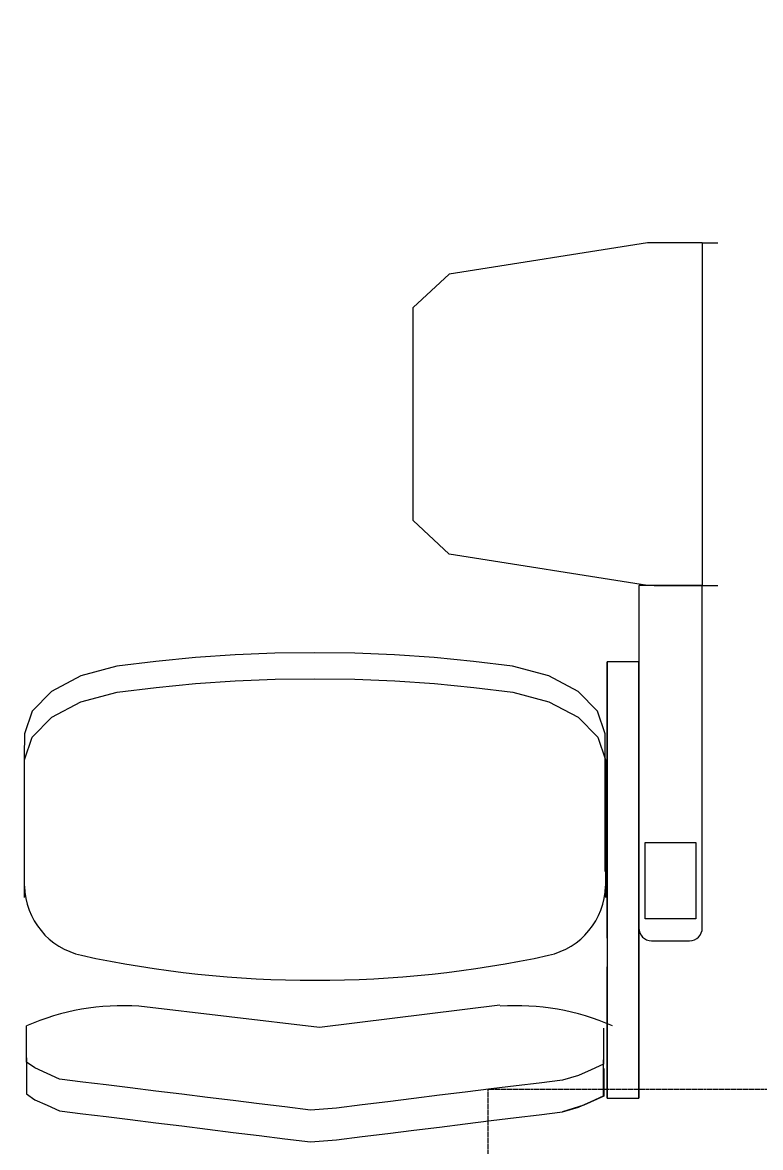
# Model space of a CAD drawing. Header units: millimetres. Extents: x 1210 to 64966, y 534 to 90439.
# Drawn here: x 10458 to 11610, y 47336 to 49091 of the extents above; entities that cross this region are included whole.
import ezdxf

# ---------------------------------------------------------------- set-up
doc = ezdxf.new("R2010")
doc.units = ezdxf.units.MM
doc.linetypes.add('TRATTEGGIATA2', pattern=[0.375, 0.25, -0.125])
doc.layers.add('ARREDI', color=8, linetype='Continuous')
doc.layers.add('RETINI', color=8, linetype='Continuous')

msp = doc.modelspace()

# ---------------------------------------------------------------- hatches: boundary and pattern name
at = {"layer": 'RETINI'}
h = msp.add_hatch(dxfattribs=at)
h.set_pattern_fill('ANSI31', color=256, scale=990, angle=270, style=0)
h.set_pattern_definition([(315, (-385059.34, 422084.75), (87.504464, 87.504464), [])])
h.paths.add_polyline_path([(19624, 32169, 1), (19624, 31670.1, 1)])
h.paths.add_polyline_path([(28336, 31670.1, 1), (28336, 32169, 1)])
h.paths.add_polyline_path([(18881.5, 15334.9), (18881.5, 13948.9), (20267.5, 13948.9), (20267.5, 15334.9)])
h.paths.add_polyline_path([(63481, 41322.4), (63481, 40431.4), (64372, 40431.4), (64372, 41322.4)])
h.paths.add_polyline_path([(63481, 32313.4), (63481, 31422.4), (64372, 31422.4), (64372, 32313.4)])
h.paths.add_polyline_path([(63481, 23700.4), (63481, 22809.4), (64372, 22809.4), (64372, 23700.4)])
h.paths.add_polyline_path([(63481, 15057.6), (63481, 14978.5), (63481, 14166.6), (64372, 14166.6), (64372, 15057.6)])
h.paths.add_polyline_path([(54967, 15057.6), (54967, 14166.6), (55858, 14166.6), (55858, 15057.6)])
h.paths.add_polyline_path([(42661.3, 15057.6), (42661.3, 14562.6), (42898.9, 14562.6), (42898.9, 14820), (45067, 14820), (45067, 15057.6)])
h.paths.add_polyline_path([(42661.3, 14562.6), (42661.3, 14067.6), (45067, 14067.6), (45067, 14166.6), (45067, 14562.6)])
h.paths.add_polyline_path([(45067, 15057.6), (45067, 14166.6), (45958, 14166.6), (45958, 15057.6)])
h.paths.add_polyline_path([(45958, 15097.3), (45958, 15057.6), (45958, 14166.6), (45958, 13513.3), (46453, 13513.3), (46453, 15097.3)])
h.paths.add_polyline_path([(30811, 2316.4), (30811, 534.4), (31405, 534.4), (31405, 2316.4)])
h.paths.add_polyline_path([(35315.5, 17156.5), (35315.5, 14948.8), (36454, 14948.8), (36454, 15186.4), (35553.1, 15186.4), (35553.1, 16879.3), (37206.4, 16879.3), (37206.4, 15186.4), (37444, 15186.4), (37444, 17156.5)])
h.paths.add_polyline_path([(36454, 15186.4), (36454, 14097.4), (37543, 14097.4), (37543, 15186.4)])
h.paths.add_polyline_path([(37543, 15107.1), (37543, 14820), (38215.7, 14820), (38215.7, 14562.6), (38453.3, 14562.6), (38453.3, 15107.1)])
h.paths.add_polyline_path([(37543, 14562.6), (37543, 14097.4), (37543, 14067.6), (38453.3, 14067.6), (38453.3, 14562.6)])
h.paths.add_polyline_path([(37048, 14097.4), (37048, 11325.4), (37543, 11325.4), (37543, 14097.4)])
h.paths.add_polyline_path([(36553, 14097.4), (36553, 11325.4), (36790.6, 11325.4), (36790.6, 14097.4)])
h.paths.add_polyline_path([(36553, 11325.4), (36553, 10731.4), (38335, 10731.4), (38335, 11325.4)])
h.paths.add_polyline_path([(36553, 6820.9), (36553, 6226.9), (38335, 6226.9), (38335, 6820.9)])
h.paths.add_polyline_path([(36454, 2316.4), (36454, 1227.4), (37543, 1227.4), (37543, 2316.4)])
h.paths.add_polyline_path([(36454, 1227.4), (36454, 534.4), (37147, 534.4), (37147, 1227.4)])
h.paths.add_polyline_path([(37543, 2316.4), (37543, 1722.4), (38335, 1722.4), (38335, 2316.4)])
h.paths.add_polyline_path([(36553, 23700.4), (36553, 22809.4), (37444, 22809.4), (37444, 23700.4)], flags=17)
h.paths.add_polyline_path([(35315.5, 25581.4), (35315.5, 20878.9), (37444, 20878.9), (37444, 22809.4), (37206.4, 22809.4), (37206.4, 21116.5), (35553.1, 21116.5), (35553.1, 23700.4), (35553.1, 25343.8), (37206.4, 25343.8), (37206.4, 23700.4), (37444, 23700.4), (37444, 25581.4)])
h.paths.add_polyline_path([(10417, 41421.4), (10417, 40431.4), (11407, 40431.4), (11407, 41421.4)])
h.paths.add_polyline_path([(10714, 41627.7), (10714, 41421.4), (11110, 41421.4), (11110, 41627.7)])
h.paths.add_polyline_path([(16802.5, 41422), (16802.5, 40431.4), (17000.5, 40431.4), (19030, 40431.4), (19030, 40703), (17764, 40703), (17764, 40626.6), (17000.5, 40626.6), (17000.5, 41260.2), (17764, 41260.2), (17764, 41183.8), (19030, 41183.8), (19030, 41422)])
h.paths.add_polyline_path([(13783, 41183.8), (13783, 40703), (14624.5, 40703), (14624.5, 41183.8)], flags=16)
h.paths.add_polyline_path([(2744.5, 40703), (2744.5, 40465.4), (4724.5, 40465.4), (4724.5, 40431.4), (4922.5, 40431.4), (4922.5, 41421.4), (2744.5, 41421.4), (2744.5, 41183.8), (3961.1, 41183.8), (3961.1, 41260.2), (4724.5, 41260.2), (4724.5, 40626.6), (3961.1, 40626.6), (3961.1, 40703)])
h.paths.add_polyline_path([(6902.5, 41422), (6902.5, 40431.4), (7100.5, 40431.4), (8140, 40431.4), (8140, 41422)])
h.paths.add_polyline_path([(7100.5, 41183.8), (7942, 41183.8), (7942, 40703), (7100.5, 40703)], flags=16)
h.paths.add_polyline_path([(7100.5, 41183.8), (7100.5, 40703), (7942, 40703), (7942, 41183.8)], flags=0)
h.paths.add_polyline_path([(13585, 41422), (13585, 40431.4), (13783, 40431.4), (14822.5, 40431.4), (14822.5, 41422)])
h.paths.add_polyline_path([(13783, 40703), (13783, 41183.8), (14624.5, 41183.8), (14624.5, 40703)], flags=0)
h.paths.add_polyline_path([(20168.5, 41421.4), (20168.5, 41248.2), (20555.8, 41248.2), (20555.8, 41421.4), (20506.3, 41421.4), (20506.3, 41392.9), (20481.6, 41392.9), (20481.6, 41421.4), (20432.1, 41421.4), (20432.1, 41392.9), (20407.3, 41392.9), (20407.3, 41421.4)])
h.paths.add_polyline_path([(20407.3, 43756.7), (20407.3, 43728.1), (20357.8, 43728.1), (20357.8, 41421.4), (20407.3, 41421.4), (20407.3, 41392.9), (20432.1, 41392.9), (20432.1, 41421.4), (20481.6, 41421.4), (20481.6, 41392.9), (20506.3, 41392.9), (20506.3, 41421.4), (20555.8, 41421.4), (20555.8, 43728.1), (20506.3, 43728.1), (20506.3, 43756.7), (20481.6, 43756.7), (20481.6, 43728.1), (20432.1, 43728.1), (20432.1, 43756.7)])
h.paths.add_polyline_path([(20432.1, 46208.1), (20432.1, 46236.6), (20407.3, 46236.6), (20407.3, 46208.1), (20357.8, 46208.1), (20357.8, 43901.4), (20407.3, 43901.4), (20407.3, 43872.8), (20432.1, 43872.8), (20432.1, 43901.4), (20481.6, 43901.4), (20481.6, 43872.8), (20506.3, 43872.8), (20506.3, 43901.4), (20555.8, 43901.4), (20555.8, 46208.1), (20506.3, 46208.1), (20506.3, 46236.6), (20481.6, 46236.6), (20481.6, 46208.1)])
h.paths.add_polyline_path([(20432.1, 43901.4), (20432.1, 43872.8), (20407.3, 43872.8), (20407.3, 43901.4), (20357.8, 43901.4), (20357.8, 43728.1), (20407.3, 43728.1), (20407.3, 43756.7), (20432.1, 43756.7), (20432.1, 43728.1), (20481.6, 43728.1), (20481.6, 43756.7), (20506.3, 43756.7), (20506.3, 43728.1), (20555.8, 43728.1), (20555.8, 43901.4), (20506.3, 43901.4), (20506.3, 43872.8), (20481.6, 43872.8), (20481.6, 43901.4)])
h.paths.add_polyline_path([(20357.8, 46381.3), (20357.8, 46208.1), (20407.3, 46208.1), (20407.3, 46236.6), (20432.1, 46236.6), (20432.1, 46208.1), (20481.6, 46208.1), (20481.6, 46236.6), (20506.3, 46236.6), (20506.3, 46208.1), (20555.8, 46208.1), (20555.8, 46381.3)])
h.paths.add_polyline_path([(20357.8, 46604.1), (20357.8, 46430.8), (20555.8, 46430.8), (20555.8, 46604.1)])
h.paths.add_polyline_path([(20357.8, 49192.9), (20357.8, 49019.7), (20555.8, 49019.7), (20555.8, 49192.9)])
h.paths.add_polyline_path([(19129, 41421.4), (19129, 40431.4), (20119, 40431.4), (20119, 41421.4)])
h.paths.add_polyline_path([(22304.1, 57162.4), (22304.1, 56658.3), (23426.8, 56658.3), (23426.8, 56816.7), (22462.5, 56816.7), (22462.5, 57162.4)])
h.paths.add_polyline_path([(20357.8, 57162.4), (20357.8, 49242.4), (24260.9, 49242.4), (24260.9, 49539.4), (23664.4, 49539.4), (23664.4, 51356.3), (23426.8, 51356.3), (23426.8, 49539.4), (20654.8, 49539.4), (20654.8, 51667.7), (20654.8, 53311.3), (20753.8, 53311.3), (20753.8, 53548.9), (20654.8, 53548.9), (20654.8, 57063.4), (20654.8, 57162.4)])
h.paths.add_polyline_path([(22495, 58053.4), (22495, 57162.4), (23386, 57162.4), (23386, 58053.4)])
h.paths.add_polyline_path([(23386, 58152.4), (23386, 58053.4), (23386, 57648.4), (23559.5, 57648.4), (23559.5, 57162.4), (24054.5, 57162.4), (24054.5, 58152.4)])
h.paths.add_polyline_path([(23426.8, 57162.4), (23426.8, 57112.9), (23426.8, 56816.7), (23426.8, 56658.3), (23426.8, 52754.9), (23664.4, 52754.9), (23664.4, 55709.6), (24054.5, 55709.6), (24054.5, 57162.4)])
h.paths.add_polyline_path([(22139.8, 53548.9), (22139.8, 53311.3), (23426.8, 53311.3), (23426.8, 53548.9)], flags=17)
h.paths.add_polyline_path([(12397, 58053.4), (12397, 57162.4), (13288, 57162.4), (13288, 58053.4)])
h.paths.add_polyline_path([(13288, 57400), (13288, 57162.4), (22495, 57162.4), (22495, 57400)])
h.paths.add_polyline_path([(13288, 58152.4), (13288, 58053.4), (13288, 57648.4), (22495, 57648.4), (22495, 58053.4), (22495, 58152.4)])
h.paths.add_polyline_path([(2596, 58152.4), (2596, 58053.4), (2596, 57648.4), (12397, 57648.4), (12397, 58053.4), (12397, 58152.4)])
h.paths.add_polyline_path([(1705, 57162.4), (1507, 57162.4), (1507, 55295.4), (2695, 55295.4), (2695, 57162.4), (12397, 57162.4), (12397, 57400), (2596, 57400), (2596, 57162.4), (2457.4, 57162.4), (2457.4, 55542.9), (2002, 55542.9), (2002, 57162.4)])
h.paths.add_polyline_path([(33493.9, 41708.5), (33493.9, 41421.4), (34087.9, 41421.4), (34087.9, 41708.5)], flags=17)
h.paths.add_polyline_path([(27742, 41708.5), (27742, 41421.4), (28092.4, 41421.4), (28092.4, 41627.7), (28488.4, 41627.7), (28488.4, 41421.4), (28831, 41421.4), (33493.9, 41421.4), (33493.9, 41708.5)], flags=17)
h.paths.add_polyline_path([(27841, 41421.4), (27841, 40431.4), (28831, 40431.4), (28831, 41421.4)], flags=17)
h.paths.add_polyline_path([(37910, 57063.4), (37910, 56063.5), (37206.4, 56063.5), (37206.4, 55092.9), (34375, 55092.9), (34375, 54855.3), (37444, 54855.3), (37444, 55825.9), (37493.5, 55825.9), (38147.6, 55825.9), (38147.6, 57063.4)])
h.paths.add_polyline_path([(36553, 50331.4), (36553, 49440.4), (37444, 49440.4), (37444, 50331.4)])
h.paths.add_polyline_path([(36553, 52736.7), (36553, 50331.4), (36681.7, 50331.4), (36681.7, 52736.7)], flags=17)
h.paths.add_polyline_path([(36040.9, 52974.3), (36040.9, 52736.7), (37206.4, 52736.7), (37206.4, 50331.4), (37444, 50331.4), (37444, 52974.3)])
h.paths.add_polyline_path([(36553, 46472.6), (36553, 44318), (36682.1, 44318.3), (36683.5, 46615.2)])
h.paths.add_polyline_path([(37315.3, 47306.1), (37315.3, 44318), (37493.5, 44318), (37493.5, 47501)])
h.paths.add_polyline_path([(37206.4, 47187.1), (37206.4, 44318), (37315.3, 44318), (37315.3, 47306.1)])
h.paths.add_polyline_path([(36553, 49440.4), (36553, 46472.6), (37444, 47446.9), (37444, 49440.4), (37206.4, 49440.4), (37206.4, 47480.5), (36681.7, 46906.7), (36681.7, 49440.4)])
h.paths.add_polyline_path([(36553, 44318), (36553, 41322.4), (36681.7, 41322.4), (36681.7, 43128.7), (36681.7, 43762.3), (36681.7, 44120), (37206.4, 44120), (37206.4, 43844.6), (37315.3, 43844.6), (37315.3, 44318), (37206.4, 44318)])
h.paths.add_polyline_path([(37315.3, 44318), (37315.3, 43844.6), (37343.5, 43844.6), (37343.5, 43046.4), (37206.4, 43046.4), (37206.4, 41322.4), (37444, 41322.4), (37444, 44318)])
h.paths.add_polyline_path([(36553, 41322.4), (36553, 41316.1), (36553, 40431.4), (36559.4, 40431.4), (37444, 40431.4), (37444, 41322.4)])
h.paths.add_polyline_path([(37206.4, 36562.4), (37206.4, 32313.4), (37315.3, 32313.4), (37315.3, 36562.4)], flags=16)
h.paths.add_polyline_path([(35553.1, 38194), (35553.1, 40431.4), (35266, 40431.4), (35266, 37956.4), (35424.4, 37956.4), (35424.4, 34194.4), (35315.5, 34194.4), (35315.5, 29343.4), (37444, 29343.4), (37444, 31422.4), (37206.4, 31422.4), (37206.4, 29581), (35553.1, 29581), (35553.1, 33956.8), (35662, 33956.8), (35662, 38194)])
h.paths.add_polyline_path([(36553, 32313.4), (36553, 31422.4), (37444, 31422.4), (37444, 32313.4)], flags=17)
h.paths.add_polyline_path([(37206.4, 40431.4), (37206.4, 37360.5), (37343.5, 37360.5), (37343.5, 36562.4), (37315.3, 36562.4), (37315.3, 32313.4), (37444, 32313.4), (37444, 40431.4)], flags=16)
h.paths.add_polyline_path([(28092.4, 53804.1), (28092.4, 53311.3), (30424.9, 53311.3), (30424.9, 53053.7), (30662.5, 53053.7), (30662.5, 53311.3), (34087.9, 53311.3), (34087.9, 53548.9), (30761.5, 53548.9), (30761.5, 53804.1), (30523.9, 53804.1), (30523.9, 53548.9), (28330, 53548.9), (28330, 53804.1)], flags=17)
h.paths.add_polyline_path([(30523.9, 57112.9), (30523.9, 55190.1), (30761.5, 55190.1), (30761.5, 57112.9)], flags=17)
h.paths.add_polyline_path([(27668, 57112.9), (27668, 55680.6), (28092.4, 55680.6), (28092.4, 55190.1), (28330, 55190.1), (28330, 56857.1), (28092.4, 56857.1), (28092.4, 57112.9)], flags=17)
h.paths.add_polyline_path([(28120.2, 57112.9), (28092.4, 57112.9), (28092.4, 56857.1), (28488.4, 56857.1), (28488.4, 57112.9)], flags=17)
h.paths.add_polyline_path([(27668, 58399.9), (27668, 58201.9), (33484, 58201.9), (38405, 58201.9), (38405, 58399.9)])
h.paths.add_polyline_path([(33484, 58152.4), (33484, 58053.4), (33484, 57657.4), (37910, 57657.4), (37910, 57063.4), (38147.6, 57063.4), (38197.1, 57063.4), (38405, 57063.4), (38405, 58152.4)])
h.paths.add_polyline_path([(33484, 57400), (33484, 57162.4), (34087.9, 57162.4), (34087.9, 57112.9), (34087.9, 55825.9), (34087.9, 49539.4), (30662.5, 49539.4), (30662.5, 51667.7), (30424.9, 51667.7), (30424.9, 49539.4), (28330, 49539.4), (28092.4, 49539.4), (27428.9, 49539.4), (27428.9, 49242.4), (34087.9, 49242.4), (34087.9, 40431.4), (36553, 40431.4), (36553, 40718.5), (34375, 40718.5), (34375, 52742.5), (34654.9, 52742.5), (34654.9, 52974.3), (34375, 52974.3), (34375, 57400)])
h.paths.add_polyline_path([(27668, 58152.4), (27668, 57162.4), (28163, 57162.4), (28163, 57657.4), (32593, 57657.4), (32593, 58053.4), (32593, 58152.4)])
h.paths.add_polyline_path([(28163, 57400), (28163, 57162.4), (32593, 57162.4), (32593, 57400)], flags=17)
h.paths.add_polyline_path([(32593, 58053.4), (32593, 57162.4), (33484, 57162.4), (33484, 58053.4)])
h.paths.add_polyline_path([(32818.4, 64323.6), (32818.4, 63927.6), (33214.4, 63927.6), (33214.4, 64323.6)], flags=16)
h.paths.add_polyline_path([(43015.4, 64323.6), (43015.4, 63927.6), (43411.4, 63927.6), (43411.4, 64323.6)], flags=16)
h.paths.add_polyline_path([(22736.6, 64323.6), (22736.6, 63927.6), (23132.6, 63927.6), (23132.6, 64323.6)])
h.paths.add_polyline_path([(22736.6, 64370.5), (22736.6, 64323.6), (23132.6, 64323.6), (23132.6, 63927.6), (22736.6, 63927.6), (22736.6, 63875.5), (63530.5, 63875.5), (63530.5, 64370.5)])
h.paths.add_polyline_path([(32818.4, 64323.6), (33214.4, 64323.6), (33214.4, 63927.6), (32818.4, 63927.6)], flags=0)
h.paths.add_polyline_path([(43015.4, 64323.6), (43411.4, 64323.6), (43411.4, 63927.6), (43015.4, 63927.6)], flags=0)
h.paths.add_polyline_path([(54148.2, 64323.6), (54544.2, 64323.6), (54544.2, 63927.6), (54148.2, 63927.6)], flags=16)
h.paths.add_polyline_path([(54193.7, 64266.8), (54193.7, 64286.6), (54510.5, 64286.6), (54510.5, 64266.8), (54387.7, 64266.8, 0.414214), (54358, 64237.1), (54358, 64019.3, 0.414214), (54387.7, 63989.6), (54510.5, 63989.6), (54510.5, 63969.8), (54193.7, 63969.8), (54193.7, 63989.6), (54316.4, 63989.6, 0.414214), (54346.1, 64019.3), (54346.1, 64237.1, 0.414214), (54316.4, 64266.8)], flags=0)
h.paths.add_polyline_path([(54274, 58152.4), (54274, 58053.4), (54274, 57657.4), (63481, 57657.4), (63481, 58053.4), (63481, 58152.4)])
h.paths.add_polyline_path([(54274, 57400), (54274, 57162.4), (63481, 57162.4), (63481, 57400)])
h.paths.add_polyline_path([(53383, 58053.4), (53383, 57162.4), (54274, 57162.4), (54274, 58053.4)])
h.paths.add_polyline_path([(43285, 58053.4), (43285, 57162.4), (44176, 57162.4), (44176, 58053.4)])
h.paths.add_polyline_path([(44176, 58152.4), (44176, 58053.4), (44176, 57657.4), (53383, 57657.4), (53383, 58053.4), (53383, 58152.4)])
h.paths.add_polyline_path([(44176, 57400), (44176, 57162.4), (53383, 57162.4), (53383, 57400)])
h.paths.add_polyline_path([(41532, 58152.4), (41532, 57112.9), (42027, 57112.9), (42027, 57301), (42027, 57657.4), (43285, 57657.4), (43285, 58053.4), (43285, 58152.4)])
h.paths.add_polyline_path([(42027, 57400), (42027, 57162.4), (43285, 57162.4), (43285, 57400)])
h.paths.add_polyline_path([(41789.4, 57112.9), (41789.4, 55825.9), (63431.5, 55825.9), (63431.5, 56063.5), (42027, 56063.5), (42027, 57112.9)])
h.paths.add_polyline_path([(63382, 49318.2), (63382, 48922.2), (64966, 48922.2), (64966, 48922.4), (64966, 49318.2)])
h.paths.add_polyline_path([(63481, 50331.4), (63481, 49440.4), (64372, 49440.4), (64372, 50331.4)])
h.paths.add_polyline_path([(63481, 58053.4), (63481, 57162.4), (64372, 57162.4), (64372, 58053.4)])
h.paths.add_polyline_path([(63481, 57162.4), (63481, 50331.4), (63718.6, 50331.4), (63718.6, 57162.4)])
h.paths.add_polyline_path([(63976, 57162.4), (63976, 50331.4), (64372, 50331.4), (64471, 50331.4), (64471, 57162.4), (64372, 57162.4)])
h.paths.add_polyline_path([(63580, 64313.4), (63580, 63521.4), (64372, 63521.4), (64372, 64313.4)])
h.paths.add_polyline_path([(63580, 63521.4), (63580, 58795.9), (63817.6, 58795.9), (63817.6, 63521.4)])
h.paths.add_polyline_path([(63976, 63521.4), (63976, 58795.9), (64471, 58795.9), (64471, 63521.4), (64372, 63521.4)])
h.paths.add_polyline_path([(63530.5, 58795.9), (63530.5, 58399.9), (64520.5, 58399.9), (64520.5, 58795.9)])
h.paths.add_polyline_path([(63580, 90389.6), (63580, 89597.6), (64372, 89597.6), (64372, 90389.6)])
h.paths.add_polyline_path([(63580, 89597.6), (63580, 81624.7), (63817.6, 81624.7), (63817.6, 89597.6)])
h.paths.add_polyline_path([(63976, 89597.6), (63976, 81624.7), (64372, 81624.7), (64471, 81624.7), (64471, 89597.6), (64372, 89597.6)])
h.paths.add_polyline_path([(63580, 81624.7), (63580, 80832.7), (64372, 80832.7), (64372, 81624.7)])
h.paths.add_polyline_path([(63580, 80832.7), (63580, 64313.4), (63817.6, 64313.4), (63817.6, 80832.7)])
h.paths.add_polyline_path([(63976, 80832.7), (63976, 64313.4), (64372, 64313.4), (64471, 64313.4), (64471, 80832.7), (64372, 80832.7)])
h.paths.add_polyline_path([(53267.5, 90389.6), (53267.5, 90092.6), (53267.5, 89597.6), (54059.5, 89597.6), (54059.5, 90389.6)])
h.paths.add_polyline_path([(32642.5, 81624.7), (32642.5, 80832.7), (33434.5, 80832.7), (33434.5, 81624.7)])
h.paths.add_polyline_path([(42955, 81624.7), (42955, 80832.7), (43747, 80832.7), (43747, 81624.7)])
h.paths.add_polyline_path([(42955, 90389.6), (42955, 89597.6), (43747, 89597.6), (43747, 90389.6)])
h.paths.add_polyline_path([(22330, 73704.7), (22330, 72912.7), (23122, 72912.7), (23122, 73704.7)])
h.paths.add_polyline_path([(22627, 81624.7), (22627, 81479.6), (22330, 81479.6), (22330, 80832.7), (23122, 80832.7), (23122, 80938.5), (23122, 81624.7)])
h.paths.add_polyline_path([(22330, 81624.7), (22330, 81479.6), (22627, 81479.6), (22627, 81624.7)])
h.paths.add_polyline_path([(12017.5, 73704.7), (12017.5, 72912.7), (12809.5, 72912.7), (12809.5, 73704.7)])
h.paths.add_polyline_path([(2259.4, 72859.8), (2259.4, 59340.4), (2497, 59340.4), (2497, 72859.8)])
h.paths.add_polyline_path([(1705, 73651.8), (1705, 72859.8), (2497, 72859.8), (2497, 73651.8)])
h.paths.add_polyline_path([(1705, 58053.4), (1705, 57162.4), (2596, 57162.4), (2596, 58053.4)])
h.paths.add_polyline_path([(1705, 59340.4), (1705, 58548.4), (2497, 58548.4), (2497, 59340.4)])
h.paths.add_polyline_path([(1705, 72859.8), (1606, 72859.8), (1606, 59340.4), (1705, 59340.4), (2101, 59340.4), (2101, 72859.8)])
h.paths.add_polyline_path([(1507, 46642.8), (1507, 45435), (2695, 45435), (2695, 46642.8)])
h.paths.add_polyline_path([(2002, 46395.3), (2457.4, 46395.3), (2457.4, 45682.5), (2002, 45682.5)], flags=0)
h.paths.add_polyline_path([(2002, 46395.3), (2002, 45682.5), (2457.4, 45682.5), (2457.4, 46395.3)], flags=16)
h.paths.add_polyline_path([(1507, 49929.6), (1507, 48721.8), (2695, 48721.8), (2695, 49929.6)])
h.paths.add_polyline_path([(2002, 49682.1), (2457.4, 49682.1), (2457.4, 48969.3), (2002, 48969.3)], flags=16)
h.paths.add_polyline_path([(2002, 49682.1), (2002, 48969.3), (2457.4, 48969.3), (2457.4, 49682.1)], flags=16)
h.paths.add_polyline_path([(1507, 53216.4), (1507, 52008.6), (2695, 52008.6), (2695, 53216.4)])
h.paths.add_polyline_path([(2002, 52968.9), (2457.4, 52968.9), (2457.4, 52256.1), (2002, 52256.1)], flags=0)
h.paths.add_polyline_path([(2002, 52968.9), (2002, 52256.1), (2457.4, 52256.1), (2457.4, 52968.9)], flags=16)
h.paths.add_polyline_path([(1606, 41421.4), (1606, 40332.4), (2695, 40332.4), (2695, 41421.4)])
h.paths.add_polyline_path([(1507, 43356), (1507, 41421.4), (1606, 41421.4), (1606, 41421.4), (2002, 41421.4), (2002, 43108.5), (2457.4, 43108.5), (2457.4, 41421.4), (2695, 41421.4), (2695, 43356)])
h.paths.add_polyline_path([(2457.4, 40332.4), (2457.4, 36309.1), (2516.8, 36309.1), (2516.8, 40332.4)], flags=16)
h.paths.add_polyline_path([(1883.2, 40332.4), (1883.2, 36309.1), (2002, 36309.1), (2002, 40332.4)], flags=17)
h.paths.add_polyline_path([(2516.8, 40332.4), (2516.8, 36309.1), (2564.5, 36309.1), (2564.5, 35455.7), (2457.4, 35455.7), (2457.4, 32412.3), (2695, 32412.3), (2695, 40332.4)])
h.paths.add_polyline_path([(1606, 32412.3), (1606, 31323.3), (2695, 31323.3), (2695, 32412.3)])
h.paths.add_polyline_path([(1606, 40332.4), (1507, 40332.4), (1507, 32412.3), (1606, 32412.3), (2002, 32412.3), (2002, 35455.7), (1835.5, 35455.7), (1835.5, 36309.1), (1883.2, 36309.1), (1883.2, 40332.4)])
h.paths.add_polyline_path([(1606, 31323.3), (1507, 31323.3), (1507, 23799.4), (1606, 23799.4), (1883.2, 23799.4), (1883.2, 27426.6), (1835.5, 27426.6), (1835.5, 28280), (2002, 28280), (2002, 31323.3)])
h.paths.add_polyline_path([(1883.2, 27426.6), (1883.2, 23799.4), (2002, 23799.4), (2002, 27426.6)])
h.paths.add_polyline_path([(2457.4, 27426.6), (2457.4, 23799.4), (2516.8, 23799.4), (2516.8, 27426.6)])
h.paths.add_polyline_path([(2457.4, 31323.3), (2457.4, 28280), (2564.5, 28280), (2564.5, 27426.6), (2516.8, 27426.6), (2516.8, 23799.4), (2695, 23799.4), (2695, 31323.3)])
h.paths.add_polyline_path([(1606, 22710.4), (1507, 22710.4), (1507, 15186.4), (1606, 15186.4), (2002, 15186.4), (2002, 22710.4)])
h.paths.add_polyline_path([(2457.4, 22710.4), (2457.4, 15186.4), (2695, 15186.4), (2695, 22710.4)])
h.paths.add_polyline_path([(1606, 15186.4), (1606, 14097.4), (2002, 14097.4), (2695, 14097.4), (2695, 15186.4)])
h.paths.add_polyline_path([(1606, 23799.4), (1606, 22710.4), (2695, 22710.4), (2695, 23799.4)])
h.paths.add_polyline_path([(1210, 5979.4), (1210, 5385.4), (2794, 5385.4), (2794, 5979.4)])
h.paths.add_polyline_path([(1210, 10719.7), (1210, 5979.4), (2794, 5979.4), (2794, 9467.1), (2695, 9490.1), (2794, 9490.1), (2794, 10719.7)])
h.paths.add_polyline_path([(1606, 11313.7), (1210, 11313.7), (1210, 10731.9), (1210, 10719.7), (2794, 10719.7), (2794, 11313.7)])
h.paths.add_polyline_path([(1507, 14097.4), (1507, 11313.7), (1606, 11313.7), (2002, 11313.7), (2002, 14097.4)])
h.paths.add_polyline_path([(2457.4, 14097.4), (2457.4, 11313.7), (2695, 11313.7), (2695, 14097.4)])
h.paths.add_polyline_path([(1606, 2316.4), (1606, 1227.4), (2695, 1227.4), (2695, 2316.4)])
h.paths.add_polyline_path([(1507, 5385.4), (1507, 2316.4), (1606, 2316.4), (2002, 2316.4), (2002, 5385.4)])
h.paths.add_polyline_path([(2457.4, 5385.4), (2457.4, 2316.4), (2695, 2316.4), (2695, 5385.4)])
h.paths.add_polyline_path([(2695, 1623.4), (2695, 1227.4), (2695, 1128.4), (7843, 1128.4), (7843, 1623.4)])
h.paths.add_polyline_path([(2695, 2316.4), (2695, 2078.8), (7843, 2078.8), (7843, 2316.4)])
h.paths.add_polyline_path([(25663, 534.4), (25663, 2316.4), (25069, 2316.4), (25069, 534.4), (25118.5, 534.4)])
h.paths.add_polyline_path([(19921, 534.4), (19921, 2316.4), (19327, 2316.4), (19327, 534.4), (19376.5, 534.4)])
h.paths.add_polyline_path([(14179, 534.4), (14179, 2316.4), (13585, 2316.4), (13585, 534.4), (13634.5, 534.4)])
h.paths.add_polyline_path([(8437, 534.4), (8437, 2316.4), (7843, 2316.4), (7843, 534.4)])
h.paths.add_polyline_path([(2457.4, 15195.4), (2002, 15195.4), (2002, 15186.4), (2457.4, 15186.4)])

# ---------------------------------------------------------------- linework, layer by layer
at = {"layer": 'ARREDI'}
for p, q in [((11433.2, 48747.4, -1423.9), (11123.9, 48698.6, -1423.9)), ((11518.8, 48747.4, -1423.9), (11433.2, 48747.4, -1423.9)), ((11518.8, 48747.4, -1423.9), (11542.8, 48747.4, -1423.9)), ((11518.8, 48747.4, -1423.9), (11518.8, 48212.8, -1423.9)), ((11123.9, 48698.6, -1423.9), (11067.6, 48646.3, -1423.9)), ((11067.6, 48314, -1423.9), (11067.6, 48646.3, -1423.9)), ((11123.9, 48261.7, -1423.9), (11067.6, 48314, -1423.9)), ((11433.2, 48212.8, -1423.9), (11123.9, 48261.7, -1423.9)), ((11518.8, 48212.8, -1423.9), (11419.8, 48212.8, -1423.9)), ((11419.8, 48212.8, -1423.9), (11419.8, 47678.2, -1423.9)), ((11443.8, 48212.8, -1423.9), (11542.8, 48212.8, -1423.9)), ((11518.8, 47678.2, -1423.9), (11518.8, 48212.8, -1423.9)), ((11518.8, 48212.8, -1423.9), (11542.8, 48212.8, -1423.9)), ((11439.6, 47658.4, -1423.9), (11499, 47658.4, -1423.9)), ((10921.4, 47522.9, -383.6), (10639.5, 47556.1, -383.6)), ((11202.7, 47557.8, -383.6), (10921.4, 47522.9, -383.6)), ((11365.2, 47459.2, -182), (11365.2, 47437.7, -88.5)), ((11365.2, 47437.7, -88.5), (11365.2, 47416.1, 5)), ((11365.2, 47416.1, 5), (11333.8, 47402, 60.8)), ((11333.8, 47402, 60.8), (11300.7, 47391.4, 102.8))]:
    msp.add_line(p, q, dxfattribs=at)
at = {"layer": 'ARREDI', "linetype": 'TRATTEGGIATA2', "ltscale": 5}
for p in [(11184.6, 46634.1, -2149.6), (11778.6, 47426.1, -2149.6)]:
    msp.add_line(p, (11184.6, 47426.1, -2149.6), dxfattribs=at)
at = {"layer": 'ARREDI'}
msp.add_lwpolyline([(11370.1, 47412.8), (11419.6, 47412.8), (11419.6, 48093.3), (11370.1, 48093.3)], close=True, dxfattribs=at)
at = {"layer": 'ARREDI', "elevation": -1423.9}
msp.add_lwpolyline([(11508.9, 47811.6), (11508.9, 47692.8), (11429.7, 47692.8), (11429.7, 47811.6)], close=True, dxfattribs=at)
at = {"layer": 'ARREDI'}
for centre, radius, start, end in [((10573.9, 47746.1, -638.2), 113, 181.2464, 257.7753), ((11254.7, 47746.1, -450.2), 113, 282.2247, 358.7536), ((11439.6, 47678.2, -1423.9), 19.8, 180, 270), ((11499, 47678.2, -1423.9), 19.8, 270, 0), ((10914.3, 49316.4, -450.2), 1719.8, 257.769, 282.231), ((10614.1, 47185, -244.9), 372, 86.0776, 113.7817), ((11228.7, 47185, -244.9), 372, 66.2183, 93.9224)]:
    msp.add_arc(centre, radius, start, end, dxfattribs=at)
for points, invisible_edges in [([(10666.4, 48053.7, -9.2), (10727.9, 48059.6, -0.9), (10727.6, 48100.1, -29.4), (10666.1, 48094.2, -37.7)], 10), ([(10727.9, 48059.6, -0.9), (10789.8, 48063.8, 5), (10789.5, 48104.3, -23.4), (10727.6, 48100.1, -29.4)], 10), ([(10789.8, 48063.8, 5), (10852, 48066.3, 8.6), (10851.7, 48106.8, -19.9), (10789.5, 48104.3, -23.4)], 10), ([(10852, 48066.3, 8.6), (10914.3, 48067.1, 9.8), (10914, 48107.6, -18.7), (10851.7, 48106.8, -19.9)], 10), ([(10914.3, 48067.1, 9.8), (10976.6, 48066.3, 8.6), (10976.3, 48106.8, -19.9), (10914, 48107.6, -18.7)], 10), ([(10976.6, 48066.3, 8.6), (11038.8, 48063.8, 5), (11038.5, 48104.3, -23.4), (10976.3, 48106.8, -19.9)], 10), ([(11038.8, 48063.8, 5), (11100.7, 48059.6, -0.9), (11100.4, 48100.1, -29.4), (11038.5, 48104.3, -23.4)], 10), ([(11100.7, 48059.6, -0.9), (11162.2, 48053.7, -9.2), (11161.9, 48094.2, -37.7), (11100.4, 48100.1, -29.4)], 10), ([(10549.1, 48031.2, -41.2), (10605.5, 48046.2, -20), (10605.2, 48086.6, -48.5), (10548.8, 48071.7, -69.7)], 10), ([(10605.5, 48046.2, -20), (10666.4, 48053.7, -9.2), (10666.1, 48094.2, -37.7), (10605.2, 48086.6, -48.5)], 10), ([(11162.2, 48053.7, -9.2), (11223.1, 48046.2, -20), (11222.8, 48086.6, -48.5), (11161.9, 48094.2, -37.7)], 10), ([(11223.1, 48046.2, -20), (11279.5, 48031.2, -41.2), (11279.2, 48071.7, -69.7), (11222.8, 48086.6, -48.5)], 10), ([(11370.1, 48093.3, -517.4), (11370.1, 48092.8, -522.3), (11370.1, 48091.4, -526.9)], 12), ([(11370.1, 48091.4, -507.9), (11370.1, 48092.8, -512.5), (11370.1, 48093.3, -517.4)], 12), ([(11370.1, 48091.4, -526.9), (11370.1, 48089.1, -531.2), (11370.1, 48086, -535)], 12), ([(11370.1, 48086, -499.8), (11370.1, 48089.1, -503.6), (11370.1, 48091.4, -507.9)], 12), ([(11370.1, 48086, -535), (11370.1, 48082.2, -538.1), (11370.1, 48077.9, -540.4)], 12), ([(11370.1, 47662.3, -491.4), (11370.1, 48082.2, -496.7), (11370.1, 48086, -499.8)], 13), ([(11370.1, 47662.3, -491.4), (11370.1, 48077.9, -494.4), (11370.1, 48082.2, -496.7)], 13), ([(11370.1, 48077.9, -540.4), (11370.1, 48073.2, -541.8), (11370.1, 48068.4, -542.3)], 12), ([(11370.1, 47662.3, -491.4), (11370.1, 48062.1, -493.3), (11370.1, 48077.9, -494.4)], 14), ([(11370.1, 48062.1, -493.3), (11370.1, 48073.2, -493), (11370.1, 48077.9, -494.4)], 13), ([(11419.6, 48093.3, -517.4), (11419.6, 48092.8, -512.5), (11419.6, 48091.4, -507.9)], 12), ([(11419.6, 47934.7, -543.6), (11419.6, 48092.8, -522.3), (11419.6, 48093.3, -517.4)], 13), ([(11419.6, 47934.7, -543.6), (11419.6, 48091.4, -526.9), (11419.6, 48092.8, -522.3)], 13), ([(11419.6, 48091.4, -507.9), (11419.6, 48089.1, -503.6), (11419.6, 48086, -499.8)], 12), ([(11419.6, 47934.7, -543.6), (11419.6, 47942.4, -542.8), (11419.6, 48091.4, -526.9)], 14), ([(11419.6, 47942.4, -542.8), (11419.6, 48089.1, -531.2), (11419.6, 48091.4, -526.9)], 13), ([(11419.6, 47942.4, -542.8), (11419.6, 48086, -535), (11419.6, 48089.1, -531.2)], 13), ([(11419.6, 48086, -499.8), (11419.6, 48082.2, -496.7), (11419.6, 48077.9, -494.4)], 12), ([(11419.6, 47942.4, -542.8), (11419.6, 48082.2, -538.1), (11419.6, 48086, -535)], 13), ([(11419.6, 47942.4, -542.8), (11419.6, 48077.9, -540.4), (11419.6, 48082.2, -538.1)], 13), ([(11419.6, 47927.3, -545.8), (11419.6, 47934.7, -543.6), (11419.6, 48077.9, -494.4)], 14), ([(11419.6, 48077.9, -494.4), (11419.6, 48073.2, -493), (11419.6, 48068.3, -492.5)], 12), ([(11419.6, 47942.4, -542.8), (11419.6, 48073.2, -541.8), (11419.6, 48077.9, -540.4)], 13), ([(10503.5, 48007, -75.6), (10549.1, 48031.2, -41.2), (10548.8, 48071.7, -69.7), (10503.2, 48047.5, -104.1)], 10), ([(11279.5, 48031.2, -41.2), (11325.1, 48007, -75.6), (11324.8, 48047.5, -104.1), (11279.2, 48071.7, -69.7)], 10), ([(11370.1, 48062.1, -493.3), (11370.1, 48068.3, -492.5), (11370.1, 48073.2, -493)], 13), ([(11370.1, 47662.3, -491.4), (11370.1, 48068.4, -542.3), (11370.1, 47942.4, -542.8)], 13), ([(11370.1, 48062.1, -493.3), (11370.1, 48063.5, -493), (11370.1, 48068.3, -492.5)], 12), ([(11419.6, 47942.4, -542.8), (11419.6, 48068.4, -542.3), (11419.6, 48073.2, -541.8)], 12), ([(11419.6, 48068.3, -492.5), (11419.6, 48063.5, -493), (11419.6, 48062.1, -493.3)], 12), ([(11419.6, 47927.3, -545.8), (11419.6, 48062.1, -493.3), (11419.6, 47662.3, -491.4)], 13), ([(10473.1, 47975.9, -119.9), (10503.5, 48007, -75.6), (10503.2, 48047.5, -104.1), (10472.8, 48016.4, -148.4)], 10), ([(11325.1, 48007, -75.6), (11355.5, 47975.9, -119.9), (11355.2, 48016.4, -148.4), (11324.8, 48047.5, -104.1)], 10), ([(10461.1, 47940.8, -169.8), (10473.1, 47975.9, -119.9), (10472.8, 48016.4, -148.4), (10460.8, 47981.3, -198.2)], 10), ([(11355.5, 47975.9, -119.9), (11367.5, 47940.8, -169.8), (11367.2, 47981.3, -198.2), (11355.2, 48016.4, -148.4)], 10), ([(10460.9, 47905, -220.7), (10461.1, 47940.8, -169.8), (10460.8, 47981.3, -198.2), (10460.6, 47945.5, -249.2)], 10), ([(11367.5, 47940.8, -169.8), (11367.7, 47905, -220.7), (11367.4, 47945.5, -249.2), (11367.2, 47981.3, -198.2)], 10), ([(10460.9, 47869.1, -271.7), (10460.9, 47905, -220.7), (10460.6, 47945.5, -249.2), (10460.6, 47909.6, -300.2)], 10), ([(11367.7, 47905, -220.7), (11367.7, 47869.1, -271.7), (11367.4, 47909.6, -300.2), (11367.4, 47945.5, -249.2)], 10), ([(11370.1, 47662.3, -491.4), (11370.1, 47942.4, -542.8), (11370.1, 47934.7, -543.6)], 13), ([(11370.1, 47774.7, -554.4), (11370.1, 47768.7, -549.5), (11370.1, 47934.7, -543.6)], 14), ([(11370.1, 47934.7, -543.6), (11370.1, 47779.6, -560.4), (11370.1, 47774.7, -554.4)], 13), ([(11370.1, 47934.7, -543.6), (11370.1, 47927.3, -545.8), (11370.1, 47779.6, -560.4)], 14), ([(11370.1, 47927.3, -545.8), (11370.1, 47783.2, -567.2), (11370.1, 47779.6, -560.4)], 13), ([(11370.1, 47927.3, -545.8), (11370.1, 47920.4, -549.5), (11370.1, 47783.2, -567.2)], 14), ([(11370.1, 47920.4, -549.5), (11370.1, 47785.5, -574.7), (11370.1, 47783.2, -567.2)], 13), ([(11370.1, 47920.4, -549.5), (11370.1, 47914.4, -554.4), (11370.1, 47785.5, -574.7)], 14), ([(11419.6, 47920.4, -549.5), (11419.6, 47927.3, -545.8), (11419.6, 47662.3, -491.4)], 14), ([(11419.6, 47914.4, -554.4), (11419.6, 47920.4, -549.5), (11419.6, 47662.3, -491.4)], 14), ([(10460.9, 47833.3, -322.7), (10460.9, 47869.1, -271.7), (10460.6, 47909.6, -300.2), (10460.6, 47873.7, -351.2)], 10), ([(11367.7, 47869.1, -271.7), (11367.7, 47833.3, -322.7), (11367.4, 47873.7, -351.2), (11367.4, 47909.6, -300.2)], 10), ([(11370.1, 47914.4, -554.4), (11370.1, 47909.5, -560.4), (11370.1, 47803.5, -653)], 14), ([(11370.1, 47909.5, -560.4), (11370.1, 47905.9, -567.2), (11370.1, 47803.5, -653)], 14), ([(11370.1, 47905.9, -567.2), (11370.1, 47903.6, -574.7), (11370.1, 47803.5, -653)], 14), ([(11370.1, 47903.6, -574.7), (11370.1, 47885.3, -653), (11370.1, 47803.5, -653)], 13), ([(11370.1, 47903.6, -574.7), (11370.1, 47885.3, -732.4), (11370.1, 47885.3, -653)], 13), ([(11370.1, 47903.6, -574.7), (11370.1, 47902.8, -582.4), (11370.1, 47885.3, -732.4)], 14), ([(11370.1, 47902.8, -582.4), (11370.1, 47902.8, -731.7), (11370.1, 47885.3, -732.4)], 12), ([(11419.6, 47909.5, -560.4), (11419.6, 47914.4, -554.4), (11419.6, 47662.3, -491.4)], 14), ([(11419.6, 47905.9, -567.2), (11419.6, 47909.5, -560.4), (11419.6, 47662.3, -491.4)], 14), ([(11419.6, 47754.4, -543.6), (11419.6, 47903.6, -574.7), (11419.6, 47905.9, -567.2)], 13), ([(11419.6, 47754.4, -543.6), (11419.6, 47761.8, -545.8), (11419.6, 47903.6, -574.7)], 14), ([(11419.6, 47761.8, -545.8), (11419.6, 47768.7, -549.5), (11419.6, 47903.6, -574.7)], 14), ([(11419.6, 47768.7, -549.5), (11419.6, 47902.8, -582.4), (11419.6, 47903.6, -574.7)], 13), ([(11419.6, 47768.7, -549.5), (11419.6, 47774.7, -554.4), (11419.6, 47902.8, -582.4)], 14), ([(11419.6, 47885.3, -653), (11419.6, 47902.8, -731.7), (11419.6, 47902.8, -582.4)], 13), ([(11419.6, 47885.3, -653), (11419.6, 47885.3, -732.4), (11419.6, 47902.8, -731.7)], 12), ([(11419.6, 47774.7, -554.4), (11419.6, 47779.6, -560.4), (11419.6, 47885.3, -653)], 14), ([(11419.6, 47779.6, -560.4), (11419.6, 47783.2, -567.2), (11419.6, 47885.3, -653)], 14), ([(11419.6, 47783.2, -567.2), (11419.6, 47785.5, -574.7), (11419.6, 47885.3, -653)], 14), ([(11419.6, 47785.5, -574.7), (11419.6, 47803.5, -653), (11419.6, 47885.3, -653)], 13), ([(10460.9, 47797.4, -373.7), (10460.9, 47833.3, -322.7), (10460.6, 47873.7, -351.2), (10460.6, 47837.9, -402.2)], 10), ([(11367.7, 47833.3, -322.7), (11367.7, 47797.4, -373.7), (11367.4, 47837.9, -402.2), (11367.4, 47873.7, -351.2)], 10), ([(10460.9, 47761.5, -424.7), (10460.9, 47797.4, -373.7), (10460.6, 47837.9, -402.2), (10460.6, 47802, -453.2)], 10), ([(11367.7, 47797.4, -373.7), (11367.7, 47761.5, -424.7), (11367.4, 47802, -453.2), (11367.4, 47837.9, -402.2)], 10), ([(10460.9, 47725.7, -475.7), (10460.9, 47761.5, -424.7), (10460.6, 47802, -453.2), (10460.6, 47766.2, -504.1)], 10), ([(11367.7, 47761.5, -424.7), (11367.7, 47725.7, -475.7), (11367.4, 47766.2, -504.1), (11367.4, 47802, -453.2)], 10), ([(11370.1, 47803.5, -653), (11370.1, 47786.3, -582.4), (11370.1, 47785.5, -574.7)], 13), ([(11370.1, 47803.5, -653), (11370.1, 47786.3, -731.7), (11370.1, 47786.3, -582.4)], 13), ([(11370.1, 47803.5, -653), (11370.1, 47803.5, -731.7), (11370.1, 47786.3, -731.7)], 12), ([(11419.6, 47785.5, -574.7), (11419.6, 47803.5, -731.7), (11419.6, 47803.5, -653)], 13), ([(11419.6, 47785.5, -574.7), (11419.6, 47786.3, -582.4), (11419.6, 47803.5, -731.7)], 14), ([(11419.6, 47786.3, -582.4), (11419.6, 47786.3, -731.7), (11419.6, 47803.5, -731.7)], 12), ([(11370.1, 47768.7, -549.5), (11370.1, 47761.8, -545.8), (11370.1, 47662.3, -491.4)], 14), ([(11370.1, 47761.8, -545.8), (11370.1, 47547.4, -475.8), (11370.1, 47533.7, -450.3)], 13), ([(11370.1, 47761.8, -545.8), (11370.1, 47754.4, -543.6), (11370.1, 47547.4, -475.8)], 14), ([(11370.1, 47754.4, -543.6), (11370.1, 47566.7, -499.3), (11370.1, 47547.4, -475.8)], 13), ([(11370.1, 47754.4, -543.6), (11370.1, 47590.3, -518.6), (11370.1, 47566.7, -499.3)], 13), ([(11370.1, 47746.7, -542.8), (11370.1, 47617.1, -532.9), (11370.1, 47590.3, -518.6)], 13), ([(11419.6, 47639, -484.4), (11419.6, 47746.7, -542.8), (11419.6, 47754.4, -543.6)], 13), ([(11419.6, 47754.4, -543.6), (11419.6, 47662.3, -491.4), (11419.6, 47639, -484.4)], 13), ([(11419.6, 47617.1, -532.9), (11419.6, 47651.9, -542.8), (11419.6, 47746.7, -542.8)], 13), ([(11419.6, 47617.1, -532.9), (11419.6, 47646.2, -541.8), (11419.6, 47651.9, -542.8)], 12), ([(11419.6, 47639, -484.4), (11419.6, 47617.5, -472.9), (11419.6, 47617.1, -532.9)], 14), ([(11370.1, 47533.7, -450.3), (11370.1, 47598.7, -457.4), (11370.1, 47617.5, -472.9)], 13), ([(11419.6, 47617.5, -472.9), (11419.6, 47598.7, -457.4), (11419.6, 47533.7, -450.3)], 14), ([(11419.6, 47566.7, -499.3), (11419.6, 47590.3, -518.6), (11419.6, 47617.1, -532.9)], 12), ([(11370.1, 47533.7, -450.3), (11370.1, 47583.2, -438.6), (11370.1, 47598.7, -457.4)], 13), ([(11419.6, 47598.7, -457.4), (11419.6, 47583.2, -438.6), (11419.6, 47533.7, -450.3)], 14), ([(11370.1, 47533.7, -450.3), (11370.1, 47575.1, -424.6), (11370.1, 47583.2, -438.6)], 13), ([(11370.1, 47461.1, 3.2), (11370.1, 47462.2, 0), (11370.1, 47575.1, -424.6)], 12), ([(11419.6, 47583.2, -438.6), (11419.6, 47575.1, -424.6), (11419.6, 47533.7, -450.3)], 14), ([(11419.6, 47575.1, -424.6), (11419.6, 47442.5, 18.5), (11419.6, 47437.5, 19)], 13), ([(11419.6, 47575.1, -424.6), (11419.6, 47447.3, 17), (11419.6, 47442.5, 18.5)], 13), ([(11419.6, 47575.1, -424.6), (11419.6, 47451.7, 14.7), (11419.6, 47447.3, 17)], 13), ([(11419.6, 47575.1, -424.6), (11419.6, 47455.6, 11.5), (11419.6, 47451.7, 14.7)], 13), ([(11419.6, 47575.1, -424.6), (11419.6, 47458.8, 7.6), (11419.6, 47455.6, 11.5)], 13), ([(11419.6, 47575.1, -424.6), (11419.6, 47461.1, 3.2), (11419.6, 47458.8, 7.6)], 13), ([(11419.6, 47575.1, -424.6), (11419.6, 47462.2, 0), (11419.6, 47461.1, 3.2)], 12), ([(11419.6, 47533.7, -450.3), (11419.6, 47547.4, -475.8), (11419.6, 47566.7, -499.3)], 12), ([(11370.1, 47533.7, -450.3), (11370.1, 47412.8), (11370.1, 47413.9, 3.2)], 12), ([(11419.6, 47413.9, 3.2), (11419.6, 47412.8), (11419.6, 47533.7, -450.3)], 12), ([(10464.1, 47516, -205.5), (10464.1, 47525.4, -244.9), (10464.1, 47475.9, -244.9), (10464.1, 47466.5, -205.5)], 10), ([(10464.1, 47506.6, -166.1), (10464.1, 47516, -205.5), (10464.1, 47466.5, -205.5), (10464.1, 47457.1, -166.1)], 10), ([(11364.5, 47522.2, -231.6), (11364.5, 47512.8, -192.2), (11364.5, 47463.3, -192.2), (11364.5, 47472.7, -231.6)], 10), ([(10464.1, 47497.2, -126.6), (10464.1, 47506.6, -166.1), (10464.1, 47457.1, -166.1), (10464.1, 47447.7, -126.6)], 10), ([(11364.5, 47512.8, -192.2), (11364.6, 47503.4, -152.7), (11364.6, 47453.9, -152.7), (11364.5, 47463.3, -192.2)], 10), ([(11364.6, 47503.4, -152.7), (11364.6, 47494, -113.3), (11364.6, 47444.5, -113.3), (11364.6, 47453.9, -152.7)], 10), ([(10464.1, 47487.7, -87.2), (10464.1, 47497.2, -126.6), (10464.1, 47447.7, -126.6), (10464.1, 47438.2, -87.2)], 10), ([(10464.1, 47478.3, -47.8), (10464.1, 47487.7, -87.2), (10464.1, 47438.2, -87.2), (10464.1, 47428.8, -47.8)], 10), ([(10464.1, 47466.5, -205.5), (10464.1, 47475.9, -244.9), (10464.1, 47475.9, -244.9), (10483.5, 47484.4, -279.5)], 13), ([(11364.6, 47494, -113.3), (11364.6, 47484.5, -73.9), (11364.6, 47435, -73.9), (11364.6, 47444.5, -113.3)], 10), ([(11364.6, 47484.5, -73.9), (11364.6, 47475.1, -34.4), (11364.6, 47425.6, -34.4), (11364.6, 47435, -73.9)], 10), ([(10464, 47468.9, -8.3), (10474.7, 47461.4, 21.7), (10464, 47480, -55), (10464, 47468.9, -8.3)], 7), ([(10464.1, 47468.9, -8.3), (10464.1, 47478.3, -47.8), (10464.1, 47428.8, -47.8), (10464.1, 47419.4, -8.3)], 10), ([(10476.9, 47459.9, 27.8), (10464.1, 47468.9, -8.3), (10464.1, 47419.4, -8.3), (10476.9, 47410.4, 27.8)], 10), ([(11364.5, 47465.7, 5), (11345.2, 47456.9, 39.5), (11345.2, 47407.4, 39.5), (11364.5, 47416.2, 5)], 10), ([(11364.6, 47475.1, -34.4), (11364.6, 47465.7, 5), (11364.6, 47416.2, 5), (11364.6, 47425.6, -34.4)], 10), ([(10496.3, 47451.1, 62.3), (10476.9, 47459.9, 27.8), (10476.9, 47410.4, 27.8), (10496.3, 47401.6, 62.3)], 10), ([(10515.7, 47442.4, 96.8), (10496.3, 47451.1, 62.3), (10496.3, 47401.6, 62.3), (10515.7, 47392.9, 96.8)], 10), ([(11325.8, 47448.2, 74), (11300.7, 47440.9, 102.8), (11300.7, 47391.4, 102.8), (11325.8, 47398.7, 74)], 10), ([(11345.2, 47456.9, 39.5), (11325.8, 47448.2, 74), (11325.8, 47398.7, 74), (11345.2, 47407.4, 39.5)], 10), ([(11370.1, 47455.6, 11.5), (11370.1, 47458.8, 7.6), (11370.1, 47461.1, 3.2)], 12), ([(11370.1, 47447.3, 17), (11370.1, 47451.7, 14.7), (11370.1, 47455.6, 11.5)], 12), ([(11370.1, 47437.5, 19), (11370.1, 47442.5, 18.5), (11370.1, 47447.3, 17)], 12), ([(10464.7, 47419.3, -8.3), (10475.4, 47411.8, 21.7), (10464.7, 47430.5, -55), (10464.7, 47419.3, -8.3)], 7), ([(10552, 47437.9, 114.3), (10515.7, 47442.4, 96.8), (10515.7, 47392.9, 96.8), (10552, 47388.4, 114.3)], 10), ([(10588.3, 47433.5, 131.8), (10552, 47437.9, 114.3), (10552, 47388.4, 114.3), (10588.3, 47384, 131.8)], 10), ([(10625.9, 47428.9, 143.4), (10588.3, 47433.5, 131.8), (10588.3, 47384, 131.8), (10625.9, 47379.4, 143.4)], 10), ([(10666.1, 47423.9, 143.4), (10625.9, 47428.9, 143.4), (10625.9, 47379.4, 143.4), (10666.1, 47374.4, 143.4)], 10), ([(11228.1, 47432, 137.7), (11189.1, 47427.2, 143.4), (11189.1, 47377.7, 143.4), (11228.1, 47382.5, 137.7)], 10), ([(11264.4, 47436.4, 120.2), (11228.1, 47432, 137.7), (11228.1, 47382.5, 137.7), (11264.4, 47386.9, 120.2)], 10), ([(11300.7, 47440.9, 102.8), (11264.4, 47436.4, 120.2), (11264.4, 47386.9, 120.2), (11300.7, 47391.4, 102.8)], 10), ([(11370.1, 47427.7, 17), (11370.1, 47432.5, 18.5), (11370.1, 47437.5, 19)], 12), ([(11419.6, 47437.5, 19), (11419.6, 47432.5, 18.5), (11419.6, 47427.7, 17)], 12), ([(10706.4, 47418.9, 143.4), (10666.1, 47423.9, 143.4), (10666.1, 47374.4, 143.4), (10706.4, 47369.4, 143.4)], 10), ([(10746.6, 47413.9, 143.4), (10706.4, 47418.9, 143.4), (10706.4, 47369.4, 143.4), (10746.6, 47364.4, 143.4)], 10), ([(10786.8, 47408.9, 143.4), (10746.6, 47413.9, 143.4), (10746.6, 47364.4, 143.4), (10786.8, 47359.4, 143.4)], 10), ([(11068.4, 47412.2, 143.4), (11028.2, 47407.2, 143.4), (11028.2, 47357.7, 143.4), (11068.4, 47362.7, 143.4)], 10), ([(11108.7, 47417.2, 143.4), (11068.4, 47412.2, 143.4), (11068.4, 47362.7, 143.4), (11108.7, 47367.7, 143.4)], 10), ([(11148.9, 47422.2, 143.4), (11108.7, 47417.2, 143.4), (11108.7, 47367.7, 143.4), (11148.9, 47372.7, 143.4)], 10), ([(11189.1, 47427.2, 143.4), (11148.9, 47422.2, 143.4), (11148.9, 47372.7, 143.4), (11189.1, 47377.7, 143.4)], 10), ([(11364.5, 47416.2, 5), (11345.2, 47407.4, 39.5), (11364.6, 47425.6, -34.4), (11364.6, 47416.2, 5)], 7), ([(11349.5, 47409, 32.9), (11365.2, 47416.1, 5), (11365.2, 47416.1, 5), (11365.2, 47426.9, -41.8)], 13), ([(11370.1, 47419.4, 11.5), (11370.1, 47423.3, 14.7), (11370.1, 47427.7, 17)], 12), ([(11370.1, 47413.9, 3.2), (11370.1, 47416.2, 7.6), (11370.1, 47419.4, 11.5)], 12), ([(11419.6, 47427.7, 17), (11419.6, 47423.3, 14.7), (11419.6, 47419.4, 11.5)], 12), ([(11419.6, 47419.4, 11.5), (11419.6, 47416.2, 7.6), (11419.6, 47413.9, 3.2)], 12), ([(10827.1, 47403.9, 143.4), (10786.8, 47408.9, 143.4), (10786.8, 47359.4, 143.4), (10827.1, 47354.4, 143.4)], 10), ([(10867.3, 47399, 143.4), (10827.1, 47403.9, 143.4), (10827.1, 47354.4, 143.4), (10867.3, 47349.5, 143.4)], 10), ([(10907.5, 47394, 143.4), (10867.3, 47399, 143.4), (10867.3, 47349.5, 143.4), (10907.5, 47344.5, 143.4)], 10), ([(10947.7, 47397.3, 143.4), (10907.5, 47394, 143.4), (10907.5, 47344.5, 143.4), (10947.7, 47347.8, 143.4)], 10), ([(10988, 47402.3, 143.4), (10947.7, 47397.3, 143.4), (10947.7, 47347.8, 143.4), (10988, 47352.8, 143.4)], 10), ([(11028.2, 47407.2, 143.4), (10988, 47402.3, 143.4), (10988, 47352.8, 143.4), (11028.2, 47357.7, 143.4)], 10)]:
    msp.add_3dface(points, dxfattribs=dict(at, invisible_edges=invisible_edges))

doc.saveas('drawing.dxf')
